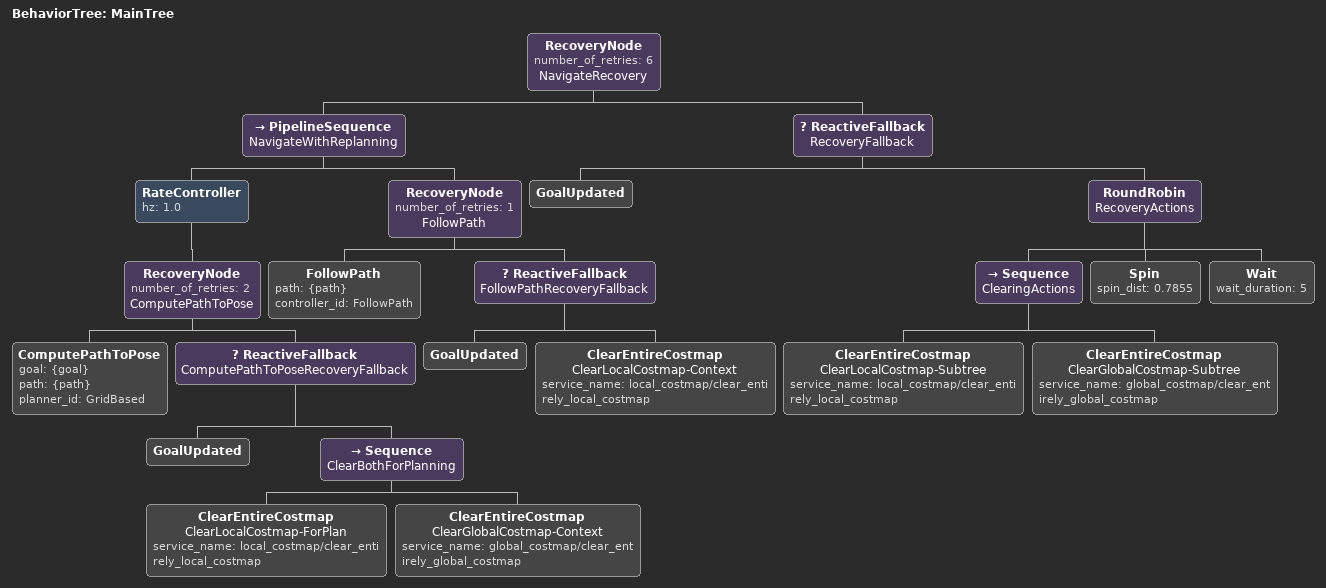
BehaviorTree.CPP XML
<root main_tree_to_execute="MainTree">
  <BehaviorTree ID="MainTree">
    <RecoveryNode number_of_retries="6" name="NavigateRecovery">
      <PipelineSequence name="NavigateWithReplanning">
        <RateController hz="1.0">
          <RecoveryNode number_of_retries="2" name="ComputePathToPose">
            <ComputePathToPose goal="{goal}" path="{path}" planner_id="GridBased"/>
            <ReactiveFallback name="ComputePathToPoseRecoveryFallback">
              <GoalUpdated/>
              <Sequence name="ClearBothForPlanning">
                <ClearEntireCostmap name="ClearLocalCostmap-ForPlan" service_name="local_costmap/clear_entirely_local_costmap"/>
                <ClearEntireCostmap name="ClearGlobalCostmap-Context" service_name="global_costmap/clear_entirely_global_costmap"/>
              </Sequence>
            </ReactiveFallback>
          </RecoveryNode>
        </RateController>
        <RecoveryNode number_of_retries="1" name="FollowPath">
          <FollowPath path="{path}" controller_id="FollowPath"/>
          <ReactiveFallback name="FollowPathRecoveryFallback">
            <GoalUpdated/>
            <ClearEntireCostmap name="ClearLocalCostmap-Context" service_name="local_costmap/clear_entirely_local_costmap"/>
          </ReactiveFallback>
        </RecoveryNode>
      </PipelineSequence>
      <ReactiveFallback name="RecoveryFallback">
        <GoalUpdated/>
        <RoundRobin name="RecoveryActions">
          <Sequence name="ClearingActions">
            <ClearEntireCostmap name="ClearLocalCostmap-Subtree" service_name="local_costmap/clear_entirely_local_costmap"/>
            <ClearEntireCostmap name="ClearGlobalCostmap-Subtree" service_name="global_costmap/clear_entirely_global_costmap"/>
          </Sequence>
          <Spin spin_dist="0.7855"/>
          <Wait wait_duration="5"/>
        </RoundRobin>
      </ReactiveFallback>
    </RecoveryNode>
  </BehaviorTree>
</root>
